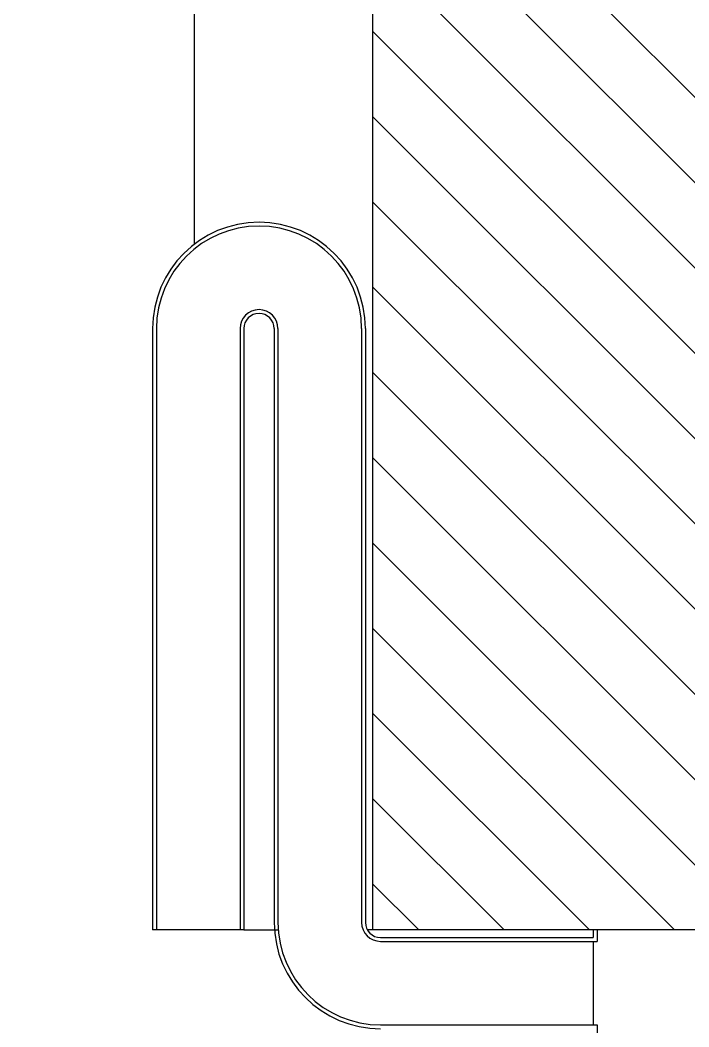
# Model space of a CAD drawing. Extents: x -30 to 1202, y 231 to 898.
# Drawn here: x 299.38 to 308.18, y 323.94 to 337.19 of the extents above; entities that cross this region are included whole.
import ezdxf

# ---------------------------------------------------------------- set-up
doc = ezdxf.new("R2010")
doc.units = 0
doc.header["$LTSCALE"] = 0.04
for name, color, linetype in [('0.5', 5, 'CONTINUOUS'), ('PISO', 1, 'CONTINUOUS'), ('PISOS', 1, 'CONTINUOUS'), ('PISOS1', 3, 'CONTINUOUS')]:
    doc.layers.add(name, color=color, linetype=linetype)

msp = doc.modelspace()

# ---------------------------------------------------------------- hatches: boundary and pattern name
at = {"layer": 'PISOS'}
h = msp.add_hatch(dxfattribs=at)
h.set_pattern_fill('ANSI31', color=256, scale=0.25, angle=90, style=0)
h.set_pattern_definition([(135, (489.3207, 232.5606), (-0.561266, -0.561266), [])])
h.paths.add_polyline_path([(318.741, 281.011), (318.741, 269.911), (365.221, 269.911), (365.221, 281.011)])
h.paths.add_polyline_path([(318.741, 292.111), (318.741, 281.011), (365.221, 281.011), (365.221, 292.111)])
h.paths.add_polyline_path([(312.371, 296.511), (310.571, 296.161), (310.571, 292.571), (312.371, 292.221), (319.121, 292.221), (320.921, 292.571), (320.921, 296.161), (319.121, 296.511)])
h.paths.add_polyline_path([(301.671, 316.611), (301.671, 308.261), (302.521, 308.261), (302.521, 303.161), (301.671, 303.161), (301.671, 296.611), (362.121, 296.611), (362.121, 303.161), (361.461, 303.161), (361.461, 308.261), (362.121, 308.261), (362.121, 316.611)])
h.paths.add_polyline_path([(311.721, 325.161), (309.721, 324.361), (309.721, 317.461), (311.721, 316.661), (321.721, 316.661), (323.721, 317.461), (323.721, 324.361), (321.721, 325.161)])
h.paths.add_polyline_path([(304.021, 373.361), (304.021, 368.961), (304.021, 325.211), (329.921, 325.211), (329.921, 373.361)])
h.paths.add_polyline_path([(311.521, 357.311), (311.521, 364.761), (322.421, 364.761), (322.421, 357.311)], flags=16)
h.paths.add_polyline_path([(329.971, 352.061), (329.971, 346.661), (341.071, 346.661), (341.071, 352.061)])
h.paths.add_polyline_path([(329.971, 357.461), (329.971, 352.061), (341.071, 352.061), (341.071, 357.461)])
h.paths.add_polyline_path([(329.971, 362.061), (329.971, 357.461), (341.071, 357.461), (341.071, 362.061)])
h.paths.add_polyline_path([(334.931, 346.661), (334.931, 344.261), (335.131, 344.261), (335.131, 344.152), (337.331, 344.152), (337.331, 344.261), (337.531, 344.261), (337.531, 346.661)])
h.paths.add_polyline_path([(341.121, 362.061), (341.121, 346.661), (362.121, 346.661), (362.121, 362.061)])

# ---------------------------------------------------------------- linework, layer by layer
at = {"layer": '0.5'}
msp.add_arc((241.645, 369.36), 80.587, 170.55784, 170.55784, dxfattribs=at)
at = {"layer": 'PISO'}
for p, q in [((301.671, 334.239), (301.671, 373.361)), ((302.521, 334.527), (302.521, 334.527)), ((302.521, 334.477), (302.521, 334.477)), ((302.521, 333.377), (302.521, 333.377)), ((302.521, 333.327), (302.521, 333.327)), ((301.121, 333.127), (301.121, 325.211)), ((301.171, 333.127), (301.171, 325.211)), ((302.271, 333.127), (302.271, 325.211)), ((302.321, 333.127), (302.321, 325.211)), ((302.721, 333.127), (302.721, 325.311)), ((302.771, 333.127), (302.771, 325.311)), ((303.871, 333.127), (303.871, 325.311)), ((303.921, 333.127), (303.921, 325.311)), ((302.321, 325.211), (301.121, 325.211)), ((302.321, 325.211), (302.774, 325.211)), ((304.021, 325.211), (303.948, 325.211)), ((304.121, 325.111), (306.921, 325.111)), ((306.921, 325.211), (306.921, 325.111)), ((306.971, 325.211), (306.971, 325.061)), ((304.121, 325.061), (306.971, 325.061)), ((306.921, 325.061), (306.921, 323.961)), ((304.121, 323.961), (306.971, 323.961)), ((306.971, 323.961), (306.971, 323.511))]:
    msp.add_line(p, q, dxfattribs=at)
for centre, radius, start, end in [((302.521, 333.127), 1.4, 90, 180), ((302.521, 333.127), 1.4, 0, 90), ((302.521, 333.127), 1.35, 90, 180), ((302.521, 333.127), 1.35, 0, 90), ((302.521, 333.127), 0.25, 90, 180), ((302.521, 333.127), 0.2, 90, 180), ((302.521, 333.127), 0.25, 0, 90), ((302.521, 333.127), 0.2, 0, 90), ((304.121, 325.311), 1.4, 180, 270), ((304.121, 325.311), 1.35, 180, 270), ((304.121, 325.311), 0.25, 180, 270), ((304.121, 325.311), 0.2, 180, 270)]:
    msp.add_arc(centre, radius, start, end, dxfattribs=at)
at = {"layer": 'PISOS1'}
msp.add_lwpolyline([(329.921, 373.361), (329.921, 325.211), (304.021, 325.211), (304.021, 373.361)], close=True, dxfattribs=at)

doc.saveas('drawing.dxf')
